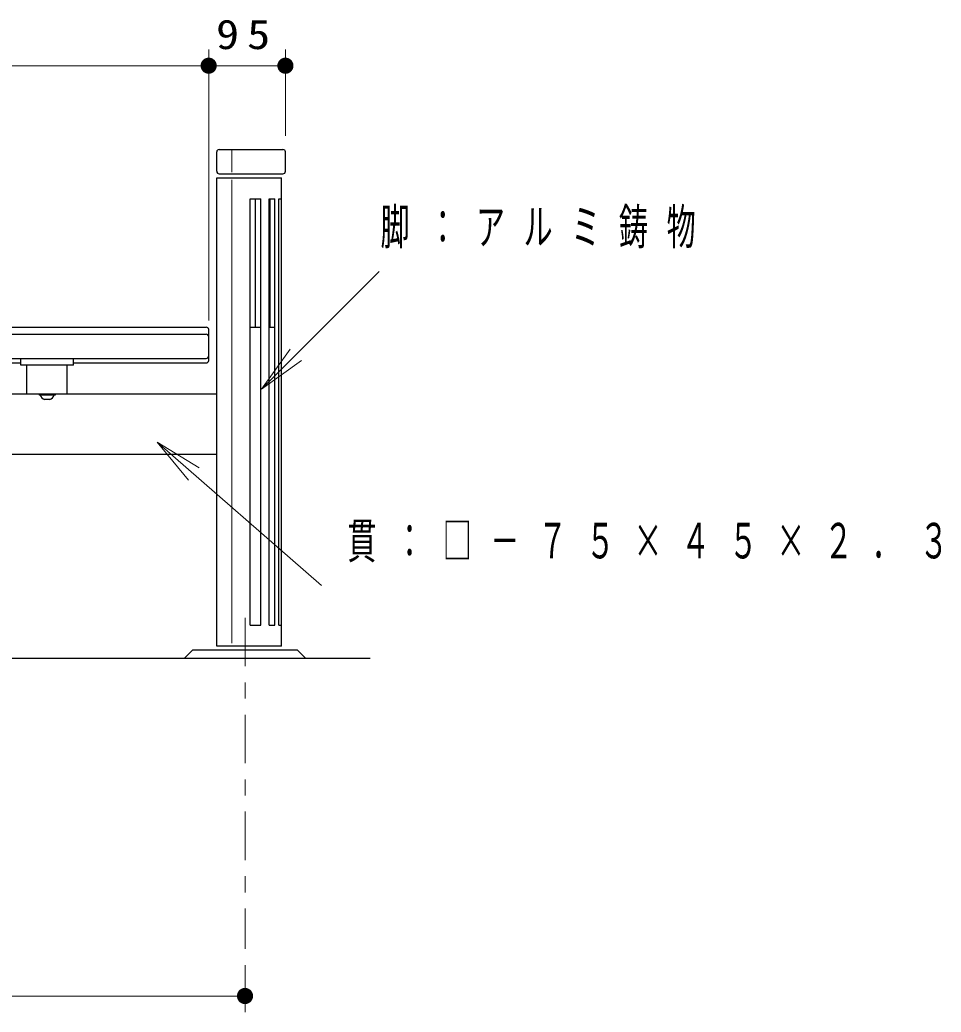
# Model space of a CAD drawing. Units: millimetres on the paper, scale 1:20. Extents: x -365 to 0, y 0 to 257.
# Drawn here: x -197.6 to -140.6, y 85.7 to 147.2 of the extents above; entities that cross this region are included whole.
import ezdxf

# ---------------------------------------------------------------- set-up
doc = ezdxf.new("R2010")
doc.units = ezdxf.units.MM
doc.linetypes.add('USER2', pattern=[6, 3, -1, 1, -1])
doc.layers.add('1_20', color=7, linetype='Continuous', lineweight=25)
doc.styles.add('ＭＳ ゴシック', font='')
doc.styles.get('ＭＳ ゴシック').set_extended_font_data('MS Gothic')

# ---------------------------------------------------------------- blocks, each defined once
blk = doc.blocks.new('open_arrow')
at = {"color": 0, "linetype": 'Continuous', "lineweight": -2}
blk.add_lwpolyline([(7.5, 1.25), (0, 0), (7.5, -1.25)], dxfattribs=at)
blk = doc.blocks.new('filled_dot')
at = {"color": 0, "linetype": 'Continuous', "lineweight": -2, "const_width": 1.25}
blk.add_lwpolyline([(-0.625, 0, 1), (0.625, 0, 1)], format="xyb", close=True, dxfattribs=at)

msp = doc.modelspace()

# ---------------------------------------------------------------- linework, layer by layer
at = {"layer": '1_20', "lineweight": 13}
for p, q in [((-185.907, 128.572), (-185.907, 145.35)), ((-181.157, 140.012), (-181.157, 145.35)), ((-275.907, 144.35), (-185.907, 144.35)), ((-185.907, 144.35), (-181.157, 144.35)), ((-184.478, 137.752), (-184.478, 139.106)), ((-184.478, 108.594), (-184.478, 137.274)), ((-182.639, 124.323), (-175.353, 131.608)), ((-189.088, 121.042), (-178.914, 112.167)), ((-183.657, 88.662), (-183.657, 85.746)), ((-183.657, 86.746), (-278.157, 86.746))]:
    msp.add_line(p, q, dxfattribs=at)
at = {"layer": '1_20'}
for p, q in [((-185.407, 137.812), (-185.407, 139.012)), ((-185.257, 139.162), (-181.307, 139.162)), ((-181.157, 137.812), (-181.157, 139.012)), ((-185.257, 137.662), (-181.307, 137.662)), ((-185.407, 137.412), (-181.407, 137.412)), ((-185.407, 108.412), (-185.407, 137.412)), ((-181.407, 108.412), (-181.407, 137.412)), ((-183.342, 136.112), (-182.671, 136.112)), ((-183.342, 109.712), (-183.342, 136.112)), ((-182.999, 128.162), (-182.999, 136.112)), ((-182.671, 109.712), (-182.671, 136.112)), ((-182.169, 136.112), (-181.802, 136.112)), ((-182.169, 109.712), (-182.169, 136.112)), ((-182.111, 128.162), (-182.111, 136.112)), ((-181.802, 109.712), (-181.802, 136.112)), ((-181.555, 136.112), (-181.425, 136.112)), ((-181.555, 109.712), (-181.555, 136.112)), ((-275.757, 128.162), (-186.057, 128.162)), ((-185.907, 126.095), (-185.907, 128.012)), ((-183.342, 128.162), (-182.671, 128.162)), ((-182.169, 128.162), (-181.802, 128.162)), ((-275.757, 127.722), (-186.057, 127.722)), ((-275.757, 126.228), (-186.057, 126.228)), ((-197.532, 125.814), (-197.532, 126.228)), ((-194.282, 125.814), (-194.282, 126.228)), ((-229.282, 125.945), (-197.532, 125.945)), ((-194.282, 125.814), (-197.532, 125.814)), ((-197.157, 124.037), (-197.157, 125.814)), ((-194.657, 124.037), (-194.657, 125.814)), ((-194.282, 125.945), (-186.057, 125.945)), ((-276.407, 124.037), (-185.407, 124.037)), ((-196.407, 124.037), (-196.407, 123.954)), ((-195.407, 123.954), (-196.407, 123.954)), ((-195.748, 123.679), (-196.066, 123.679)), ((-195.407, 124.037), (-195.407, 123.954)), ((-276.407, 120.287), (-185.407, 120.287)), ((-183.342, 109.712), (-182.671, 109.712)), ((-182.169, 109.712), (-181.802, 109.712)), ((-181.555, 109.712), (-181.425, 109.712)), ((-186.907, 108.162), (-187.407, 107.662)), ((-180.407, 108.162), (-186.907, 108.162)), ((-181.407, 108.412), (-185.407, 108.412)), ((-180.407, 108.162), (-179.907, 107.662)), ((-274.407, 107.662), (-175.907, 107.662))]:
    msp.add_line(p, q, dxfattribs=at)
at = {"layer": '1_20', "linetype": 'USER2', "lineweight": 13}
msp.add_line((-183.657, 110.162), (-183.657, 89.662), dxfattribs=at)
at = {"layer": '1_20'}
for centre, radius, start, end in [((-185.257, 139.012), 0.15, 90, 180), ((-181.307, 139.012), 0.15, 0, 90), ((-185.257, 137.812), 0.15, 180, 270), ((-181.307, 137.812), 0.15, 270, 0), ((-186.057, 128.012), 0.15, 0, 90), ((-186.057, 127.572), 0.15, 0, 90), ((-186.057, 126.378), 0.15, 270, 0), ((-186.057, 126.095), 0.15, 270, 0), ((-195.876, 124.145), 0.503, 202.32069, 247.89415), ((-195.938, 124.145), 0.503, 292.10585, 337.67931)]:
    msp.add_arc(centre, radius, start, end, dxfattribs=at)

# ---------------------------------------------------------------- block references
at = {"layer": '1_20', "lineweight": 13, "xscale": 0.4, "yscale": 0.4}
for name, p, rotation in [('filled_dot', (-185.907, 144.35), 180), ('filled_dot', (-181.157, 144.35), 180), ('open_arrow', (-182.639, 124.323), 45), ('open_arrow', (-189.088, 121.042), 318.9), ('filled_dot', (-183.657, 86.746), 180)]:
    msp.add_blockref(name, p, dxfattribs=dict(at, rotation=rotation))
msp.add_blockref('filled_dot', (-185.907, 144.35), dxfattribs=at)

# ---------------------------------------------------------------- texts
at = {"layer": '1_20', "style": 'ＭＳ ゴシック'}
for s, insert, char_height, attachment_point in [('\\T1.34;\\W1.15;95', (-183.532, 145.35), 1.833, 8), ('\\T1.64;\\W0.6;脚：アルミ鋳物', (-175.27, 134.258), 2.199, 4), ('\\T1.64;\\W0.6;貫：□－７５×４５×２．３', (-177.324, 114.817), 2.199, 4)]:
    msp.add_mtext(s, dxfattribs=dict(at, insert=insert, char_height=char_height, attachment_point=attachment_point))

doc.saveas('drawing.dxf')
